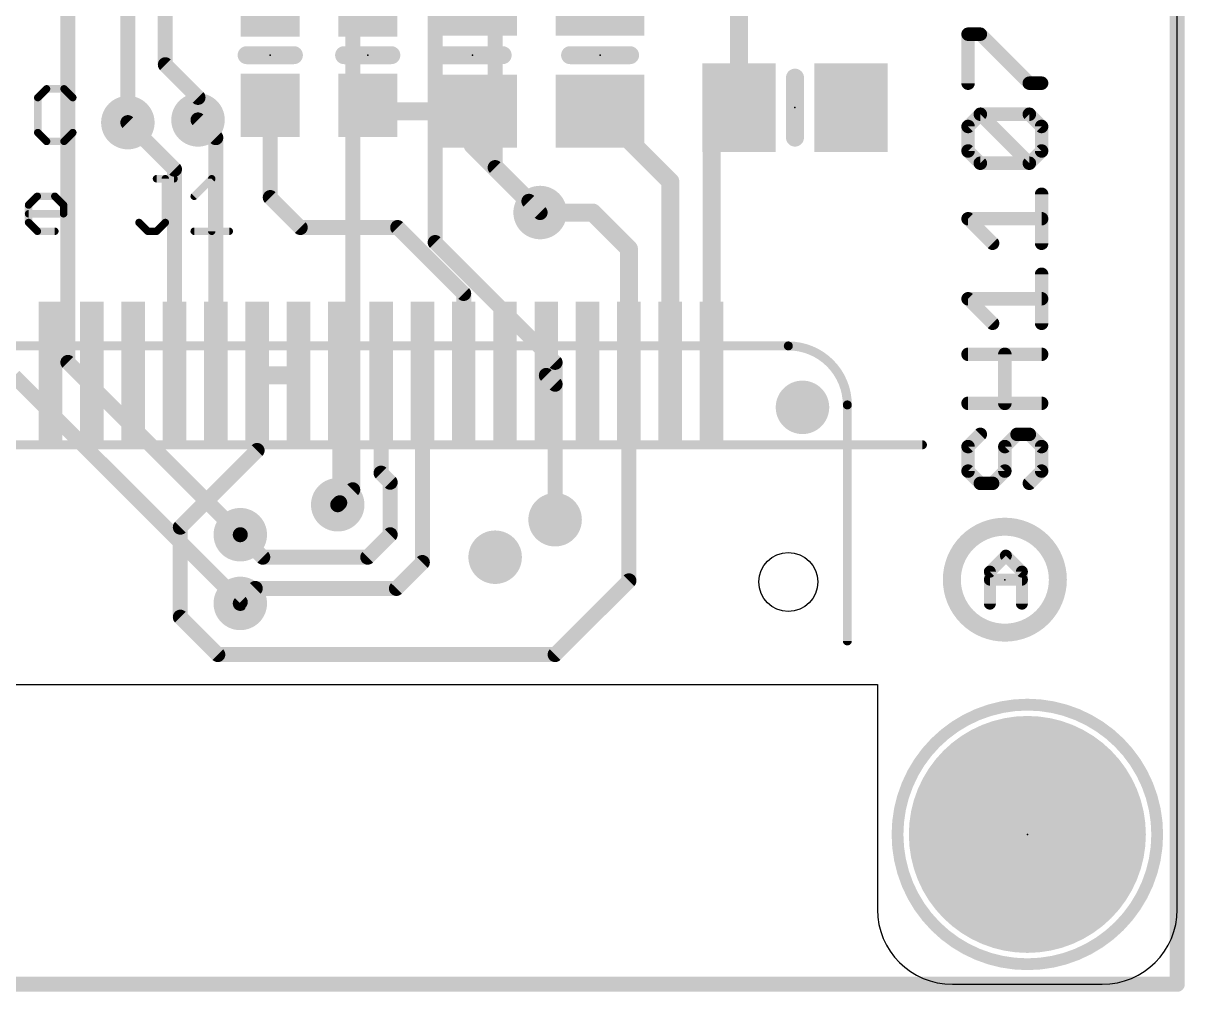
# Model space of a CAD drawing. Extents: x -0.1 to 30.6, y -5.2 to 35.7.
# Drawn here: x 10.93 to 30.61, y -5.21 to 11.21 of the extents above; entities that cross this region are included whole.
import ezdxf

# ---------------------------------------------------------------- set-up
doc = ezdxf.new("R2010")
doc.units = 0
for name, color, linetype in [('1', 12, 'CONTINUOUS'), ('16', 5, 'CONTINUOUS'), ('17', 110, 'CONTINUOUS'), ('18', 110, 'CONTINUOUS'), ('20', 53, 'CONTINUOUS'), ('21', 40, 'CONTINUOUS'), ('23', 40, 'CONTINUOUS')]:
    doc.layers.add(name, color=color, linetype=linetype)

# ---------------------------------------------------------------- blocks, each defined once
blk = doc.blocks.new('RECT')
blk.add_solid([(-0.5, -0.5), (0.5, -0.5), (-0.5, 0.5), (0.5, 0.5)])
blk = doc.blocks.new('ROUNDP')
at = {"const_width": 0.5}
blk.add_lwpolyline([(0, -0.25, 1), (0, 0.25, 1), (0, -0.25)], format="xyb", dxfattribs=at)
blk = doc.blocks.new('ROUNDV')
at = {"const_width": 0.5}
blk.add_lwpolyline([(0, -0.25, 1), (0, 0.25, 1), (0, -0.25)], format="xyb", dxfattribs=at)

msp = doc.modelspace()

# ---------------------------------------------------------------- linework, layer by layer
at = {"layer": '1'}
for points, const_width in [([(30.48, 35.56), (30.48, -5.08)], 0.254), ([(23.053, 12.165), (23.053, 9.779)], 0.3048), ([(15.113, 8.255), (15.113, 9.818)], 0.254), ([(16.764, 9.779), (16.764, 9.818)], 0.3048), ([(16.825, 9.718), (16.764, 9.779)], 0.3048), ([(18.542, 9.718), (16.825, 9.718)], 0.3048), ([(18.542, 9.144), (18.542, 9.718)], 0.3048), ([(21.89, 8.529), (20.701, 9.718)], 0.3048), ([(22.59, 9.316), (23.053, 9.779)], 0.3048), ([(13.49, 8.735), (12.7, 9.525)], 0.254), ([(14.19, 9.2699), (13.889, 9.5709)], 0.254), ([(22.59, 5.24), (22.59, 9.316)], 0.3048), ([(14.19, 5.24), (14.19, 9.2699)], 0.254), ([(18.542, 9.144), (19.4945, 8.1915)], 0.3048), ([(13.49, 5.24), (13.49, 8.735)], 0.254), ([(21.89, 5.24), (21.89, 8.529)], 0.3048), ([(15.621, 7.747), (15.113, 8.255)], 0.254), ([(19.4945, 8.1915), (19.685, 8.001)], 0.254), ([(20.574, 8.001), (19.685, 8.001)], 0.3048), ([(21.19, 7.385), (20.574, 8.001)], 0.3048), ([(17.272, 7.747), (15.621, 7.747)], 0.254), ([(18.39, 6.629), (17.272, 7.747)], 0.254), ([(21.19, 5.24), (21.19, 7.385)], 0.3048), ([(18.39, 5.24), (18.39, 6.629)], 0.254), ([(14.89, 5.24), (15.59, 5.24)], 0.3048), ([(14.89, 5.24), (14.89, 3.968)], 0.254), ([(16.29, 5.24), (16.29, 3.082)], 0.254), ([(16.99, 5.24), (16.99, 3.584)], 0.254), ([(17.69, 2.069), (17.69, 5.24)], 0.254), ([(19.79, 5.24), (19.939, 5.091)], 0.254), ([(21.19, 1.759), (21.19, 5.24)], 0.254), ([(19.939, 5.091), (19.939, 2.794)], 0.254), ([(14.89, 3.968), (13.589, 2.667)], 0.254), ([(16.99, 3.584), (17.145, 3.429)], 0.254), ([(17.145, 3.429), (17.145, 2.54)], 0.254), ([(16.29, 3.082), (16.256, 3.048)], 0.254), ([(13.589, 2.667), (13.589, 1.143)], 0.254), ([(14.986, 2.159), (14.605, 2.54)], 0.254), ([(17.145, 2.54), (16.764, 2.159)], 0.254), ([(16.764, 2.159), (14.986, 2.159)], 0.254), ([(17.2506, 1.6296), (17.69, 2.069)], 0.254), ([(19.939, 0.508), (21.19, 1.759)], 0.254), ([(14.605, 1.3756), (14.859, 1.6296)], 0.254), ([(17.2506, 1.6296), (14.859, 1.6296)], 0.254), ([(13.589, 1.143), (14.224, 0.508)], 0.254), ([(14.224, 0.508), (19.939, 0.508)], 0.254), ([(29.718, -5.08), (0, -5.08)], 0.254), ([(30.48, -5.08), (29.718, -5.08)], 0.254)]:
    msp.add_lwpolyline(points, dxfattribs=dict(at, const_width=const_width))
for points, const_width in [([(15.1765, 9.818, 1), (15.0495, 9.818)], 0.127), ([(16.8402, 9.818, 1), (16.6878, 9.818)], 0.1524), ([(16.8179, 9.8329, 1), (16.7101, 9.7251)], 0.1524), ([(16.6878, 9.779, 1), (16.8402, 9.779)], 0.1524), ([(16.825, 9.7942, 1), (16.825, 9.6418)], 0.1524), ([(16.7711, 9.6641, 1), (16.8789, 9.7719)], 0.1524), ([(18.6182, 9.718, 1), (18.4658, 9.718)], 0.1524), ([(18.542, 9.6418, 1), (18.542, 9.7942)], 0.1524), ([(20.7549, 9.7719, 1), (20.6471, 9.6641)], 0.1524), ([(22.9768, 9.779, 1), (23.1292, 9.779)], 0.1524), ([(23.1069, 9.7251, 1), (22.9991, 9.8329)], 0.1524), ([(12.7449, 9.5699, 1), (12.6551, 9.4801)], 0.127), ([(13.9339, 9.6159, 1), (13.844, 9.526)], 0.127), ([(22.6662, 9.316, 1), (22.5138, 9.316)], 0.1524), ([(14.2535, 9.2699, 1), (14.1265, 9.2699)], 0.127), ([(14.1451, 9.225, 1), (14.2349, 9.3148)], 0.127), ([(18.5959, 9.1979, 1), (18.4881, 9.0901)], 0.1524), ([(22.5361, 9.3699, 1), (22.6439, 9.2621)], 0.1524), ([(18.4658, 9.144, 1), (18.6182, 9.144)], 0.1524), ([(13.5535, 8.735, 1), (13.4265, 8.735)], 0.127), ([(13.4451, 8.6901, 1), (13.5349, 8.7799)], 0.127), ([(21.9662, 8.529, 1), (21.8138, 8.529)], 0.1524), ([(21.8361, 8.4751, 1), (21.9439, 8.5829)], 0.1524), ([(15.1579, 8.2999, 1), (15.0681, 8.2101)], 0.127), ([(15.0495, 8.255, 1), (15.1765, 8.255)], 0.127), ([(19.4406, 8.1376, 1), (19.5484, 8.2454)], 0.1524), ([(19.5394, 8.2364, 1), (19.4496, 8.1466)], 0.127), ([(19.685, 8.0772, 1), (19.685, 7.9248)], 0.1524), ([(19.6401, 7.9561, 1), (19.7299, 8.0459)], 0.127), ([(20.6279, 8.0549, 1), (20.5201, 7.9471)], 0.1524), ([(20.574, 7.9248, 1), (20.574, 8.0772)], 0.1524), ([(15.621, 7.8105, 1), (15.621, 7.6835)], 0.127), ([(17.3169, 7.7919, 1), (17.2271, 7.7021)], 0.127), ([(17.272, 7.6835, 1), (17.272, 7.8105)], 0.127), ([(15.5761, 7.7021, 1), (15.6659, 7.7919)], 0.127), ([(21.2662, 7.385, 1), (21.1138, 7.385)], 0.1524), ([(21.1361, 7.3311, 1), (21.2439, 7.4389)], 0.1524), ([(18.4535, 6.629, 1), (18.3265, 6.629)], 0.127), ([(18.3451, 6.5841, 1), (18.4349, 6.6739)], 0.127), ([(14.89, 5.3162, 1), (14.89, 5.1638)], 0.1524), ([(14.9535, 5.24, 1), (14.8265, 5.24)], 0.127), ([(15.59, 5.1638, 1), (15.59, 5.3162)], 0.1524), ([(16.3535, 5.24, 1), (16.2265, 5.24)], 0.127), ([(17.0535, 5.24, 1), (16.9265, 5.24)], 0.127), ([(17.7535, 5.24, 1), (17.6265, 5.24)], 0.127), ([(19.8349, 5.2849, 1), (19.7451, 5.1951)], 0.127), ([(21.1138, 5.24, 1), (21.2662, 5.24)], 0.1524), ([(21.2535, 5.24, 1), (21.1265, 5.24)], 0.127), ([(21.8138, 5.24, 1), (21.9662, 5.24)], 0.1524), ([(22.5138, 5.24, 1), (22.6662, 5.24)], 0.1524), ([(13.4265, 5.24, 1), (13.5535, 5.24)], 0.127), ([(14.1265, 5.24, 1), (14.2535, 5.24)], 0.127), ([(18.3265, 5.24, 1), (18.4535, 5.24)], 0.127), ([(20.0025, 5.091, 1), (19.8755, 5.091)], 0.127), ([(19.8941, 5.0461, 1), (19.9839, 5.1359)], 0.127), ([(14.8265, 3.968, 1), (14.9535, 3.968)], 0.127), ([(14.9349, 3.9231, 1), (14.8451, 4.0129)], 0.127), ([(17.0349, 3.6289, 1), (16.9451, 3.5391)], 0.127), ([(16.9265, 3.584, 1), (17.0535, 3.584)], 0.127), ([(17.2085, 3.429, 1), (17.0815, 3.429)], 0.127), ([(17.1001, 3.3841, 1), (17.1899, 3.4739)], 0.127), ([(16.2111, 3.0929, 1), (16.3009, 3.0031)], 0.127), ([(16.3349, 3.0371, 1), (16.2451, 3.1269)], 0.127), ([(16.2265, 3.082, 1), (16.3535, 3.082)], 0.127), ([(13.6525, 2.667, 1), (13.5255, 2.667)], 0.127), ([(13.5441, 2.7119, 1), (13.6339, 2.6221)], 0.127), ([(19.8755, 2.794, 1), (20.0025, 2.794)], 0.127), ([(14.6499, 2.5849, 1), (14.5601, 2.4951)], 0.127), ([(17.0815, 2.54, 1), (17.2085, 2.54)], 0.127), ([(17.1899, 2.4951, 1), (17.1001, 2.5849)], 0.127), ([(14.986, 2.2225, 1), (14.986, 2.0955)], 0.127), ([(14.9411, 2.1141, 1), (15.0309, 2.2039)], 0.127), ([(16.7191, 2.2039, 1), (16.8089, 2.1141)], 0.127), ([(16.764, 2.0955, 1), (16.764, 2.2225)], 0.127), ([(17.7349, 2.0241, 1), (17.6451, 2.1139)], 0.127), ([(17.6265, 2.069, 1), (17.7535, 2.069)], 0.127), ([(21.1265, 1.759, 1), (21.2535, 1.759)], 0.127), ([(21.2349, 1.7141, 1), (21.1451, 1.8039)], 0.127), ([(14.859, 1.6931, 1), (14.859, 1.5661)], 0.127), ([(14.9039, 1.5847, 1), (14.8141, 1.6745)], 0.127), ([(17.2057, 1.6745, 1), (17.2955, 1.5847)], 0.127), ([(17.2506, 1.5661, 1), (17.2506, 1.6931)], 0.127), ([(14.5601, 1.4205, 1), (14.6499, 1.3307)], 0.127), ([(13.6339, 1.1879, 1), (13.5441, 1.0981)], 0.127), ([(13.5255, 1.143, 1), (13.6525, 1.143)], 0.127), ([(14.224, 0.5715, 1), (14.224, 0.4445)], 0.127), ([(14.1791, 0.4631, 1), (14.2689, 0.5529)], 0.127), ([(19.8941, 0.5529, 1), (19.9839, 0.4631)], 0.127), ([(19.939, 0.4445, 1), (19.939, 0.5715)], 0.127), ([(29.718, -5.0165, 1), (29.718, -5.1435)], 0.127), ([(29.718, -5.1435, 1), (29.718, -5.0165)], 0.127), ([(30.4165, -5.08, 1), (30.5435, -5.08)], 0.127), ([(30.48, -5.1435, 1), (30.48, -5.0165)], 0.127)]:
    msp.add_lwpolyline(points, format="xyb", dxfattribs=dict(at, const_width=const_width))
at = {"layer": '16', "const_width": 0.254}
for points in [[(30.48, 35.56), (30.48, -5.08)], [(12.7, 20.5526), (12.7, 9.525)], [(16.51, 20.193), (16.51, 3.302)], [(13.335, 19.558), (13.335, 10.5059)], [(17.907, 18.923), (17.907, 7.493)], [(18.923, 8.763), (18.923, 18.288)], [(11.684, 15.875), (11.684, 5.461)], [(13.889, 9.952), (13.335, 10.5059)], [(13.889, 9.5709), (13.889, 9.952)], [(19.685, 8.001), (18.923, 8.763)], [(19.939, 5.461), (17.907, 7.493)], [(14.605, 2.54), (11.684, 5.461)], [(19.939, 2.794), (19.939, 5.461)], [(14.605, 1.397), (10.7736, 5.2284)], [(16.256, 3.048), (16.51, 3.302)], [(14.605, 1.3756), (14.605, 1.397)], [(30.48, -5.08), (0, -5.08)]]:
    msp.add_lwpolyline(points, dxfattribs=at)
at = {"layer": '16', "const_width": 0.127}
for points in [[(13.3799, 10.5508, 1), (13.2901, 10.461)], [(13.2715, 10.5059, 1), (13.3985, 10.5059)], [(13.9525, 9.952, 1), (13.8255, 9.952)], [(13.844, 9.907, 1), (13.9339, 9.9969)], [(12.6365, 9.525, 1), (12.7635, 9.525)], [(13.8255, 9.5709, 1), (13.9525, 9.5709)], [(18.9679, 8.8079, 1), (18.8781, 8.7181)], [(18.8595, 8.763, 1), (18.9865, 8.763)], [(19.6401, 7.9561, 1), (19.7299, 8.0459)], [(17.9519, 7.5379, 1), (17.8621, 7.4481)], [(17.8435, 7.493, 1), (17.9705, 7.493)], [(11.7289, 5.5059, 1), (11.6391, 5.4161)], [(11.6205, 5.461, 1), (11.7475, 5.461)], [(20.0025, 5.461, 1), (19.8755, 5.461)], [(19.8941, 5.4161, 1), (19.9839, 5.5059)], [(16.4465, 3.302, 1), (16.5735, 3.302)], [(16.5549, 3.2571, 1), (16.4651, 3.3469)], [(16.2111, 3.0929, 1), (16.3009, 3.0031)], [(19.8755, 2.794, 1), (20.0025, 2.794)], [(14.5601, 2.4951, 1), (14.6499, 2.5849)], [(14.6685, 1.397, 1), (14.5415, 1.397)], [(14.5415, 1.3756, 1), (14.6685, 1.3756)], [(14.5601, 1.3521, 1), (14.6499, 1.4419)], [(30.4165, -5.08, 1), (30.5435, -5.08)], [(30.48, -5.1435, 1), (30.48, -5.0165)]]:
    msp.add_lwpolyline(points, format="xyb", dxfattribs=at)
at = {"layer": '20'}
for p, q in [((30.48, -3.81), (30.48, 33.02)), ((5.08, 0), (25.4, 0)), ((25.4, 0), (25.4, -3.81)), ((26.67, -5.08), (29.21, -5.08))]:
    msp.add_line(p, q, dxfattribs=at)
msp.add_circle((23.89, 1.74), 0.5, dxfattribs=at)
for centre, start, end in [((26.67, -3.81), 180, 270), ((29.21, -3.81), 270, 0)]:
    msp.add_arc(centre, 1.27, start, end, dxfattribs=at)
at = {"layer": '21'}
for points, const_width in [([(26.9356, 10.1933), (26.9356, 11.0237)], 0.2286), ([(26.9356, 11.0237), (27.1432, 11.0237)], 0.2286), ([(27.1432, 11.0237), (27.9737, 10.1933)], 0.2286), ([(15.513, 10.668), (14.713, 10.668)], 0.3048), ([(17.164, 10.668), (16.364, 10.668)], 0.3048), ([(19.05, 10.668), (18.034, 10.668)], 0.3048), ([(21.209, 10.668), (20.193, 10.668)], 0.3048), ([(24.003, 9.271), (24.003, 10.287)], 0.3048), ([(27.9737, 10.1933), (28.1813, 10.1933)], 0.2286), ([(11.3223, 10.0973), (11.174, 9.949)], 0.127), ([(11.6189, 10.0973), (11.3223, 10.0973)], 0.127), ([(11.7672, 9.949), (11.6189, 10.0973)], 0.127), ([(11.174, 9.949), (11.174, 9.3558)], 0.127), ([(26.9356, 9.4596), (27.1432, 9.6672)], 0.2286), ([(27.1432, 9.6672), (27.9737, 9.6672)], 0.2286), ([(27.9737, 8.8368), (27.1432, 9.6672)], 0.2286), ([(27.9737, 9.6672), (28.1813, 9.4596)], 0.2286), ([(26.9356, 9.0444), (26.9356, 9.4596)], 0.2286), ([(28.1813, 9.4596), (28.1813, 9.0444)], 0.2286), ([(11.174, 9.3558), (11.3223, 9.2075)], 0.127), ([(11.3223, 9.2075), (11.6189, 9.2075)], 0.127), ([(11.6189, 9.2075), (11.7672, 9.3558)], 0.127), ([(27.1432, 8.8368), (26.9356, 9.0444)], 0.2286), ([(28.1813, 9.0444), (27.9737, 8.8368)], 0.2286), ([(27.9737, 8.8368), (27.1432, 8.8368)], 0.2286), ([(13.1857, 8.5733), (13.4823, 8.5733)], 0.127), ([(13.334, 7.8318), (13.334, 8.5733)], 0.127), ([(13.8247, 8.2767), (14.1213, 8.5733)], 0.127), ([(14.1213, 8.5733), (14.1213, 7.6835)], 0.127), ([(11.0181, 8.1284), (11.1664, 8.2767)], 0.127), ([(11.1664, 8.2767), (11.463, 8.2767)], 0.127), ([(11.463, 8.2767), (11.6113, 8.1284)], 0.127), ([(28.1813, 7.4803), (28.1813, 8.3107)], 0.2286), ([(11.0181, 7.8318), (11.0181, 8.1284)], 0.127), ([(11.6113, 8.1284), (11.6113, 7.9801)], 0.127), ([(11.6113, 7.9801), (11.0181, 7.9801)], 0.127), ([(11.1664, 7.6835), (11.0181, 7.8318)], 0.127), ([(12.8892, 7.8318), (13.0374, 7.6835)], 0.127), ([(13.1857, 7.6835), (13.334, 7.8318)], 0.127), ([(27.3509, 7.4803), (26.9356, 7.8955)], 0.2286), ([(26.9356, 7.8955), (28.1813, 7.8955)], 0.2286), ([(11.463, 7.6835), (11.1664, 7.6835)], 0.127), ([(13.0374, 7.6835), (13.1857, 7.6835)], 0.127), ([(13.8247, 7.6835), (14.4179, 7.6835)], 0.127), ([(28.1813, 6.1238), (28.1813, 6.9542)], 0.2286), ([(27.3509, 6.1238), (26.9356, 6.539)], 0.2286), ([(26.9356, 6.539), (28.1813, 6.539)], 0.2286), ([(23.89, 5.74), (6.59, 5.74)], 0.1524), ([(26.9356, 5.5977), (28.1813, 5.5977)], 0.2286), ([(27.5585, 4.7673), (27.5585, 5.5977)], 0.2286), ([(24.89, 4.74), (24.89, 0.74)], 0.1524), ([(28.1813, 4.7673), (26.9356, 4.7673)], 0.2286), ([(27.1432, 4.2412), (26.9356, 4.0336)], 0.2286), ([(27.5585, 4.0336), (27.7661, 4.2412)], 0.2286), ([(27.7661, 4.2412), (27.9737, 4.2412)], 0.2286), ([(27.9737, 4.2412), (28.1813, 4.0336)], 0.2286), ([(4.699, 4.064), (26.162, 4.064)], 0.1524), ([(26.9356, 4.0336), (26.9356, 3.6184)], 0.2286), ([(27.5585, 3.6184), (27.5585, 4.0336)], 0.2286), ([(28.1813, 4.0336), (28.1813, 3.6184)], 0.2286), ([(26.9356, 3.6184), (27.1432, 3.4108)], 0.2286), ([(27.3509, 3.4108), (27.5585, 3.6184)], 0.2286), ([(28.1813, 3.6184), (27.9737, 3.4108)], 0.2286), ([(27.1432, 3.4108), (27.3509, 3.4108)], 0.2286), ([(27.305, 1.9139), (27.5762, 2.1851)], 0.2032), ([(27.5762, 2.1851), (27.8473, 1.9139)], 0.2032), ([(27.305, 1.3716), (27.305, 1.9139)], 0.2032), ([(27.8473, 1.9139), (27.8473, 1.3716)], 0.2032), ([(27.305, 1.7783), (27.8473, 1.7783)], 0.2032)]:
    msp.add_lwpolyline(points, dxfattribs=dict(at, const_width=const_width))
for points, const_width in [([(26.9928, 11.0237, 1), (26.8785, 11.0237)], 0.1143), ([(26.9356, 11.0809, 1), (26.9356, 10.9666)], 0.1143), ([(27.1837, 11.0642, 1), (27.1028, 10.9833)], 0.1143), ([(27.1432, 10.9666, 1), (27.1432, 11.0809)], 0.1143), ([(14.713, 10.7442, 1), (14.713, 10.5918)], 0.1524), ([(15.513, 10.5918, 1), (15.513, 10.7442)], 0.1524), ([(16.364, 10.7442, 1), (16.364, 10.5918)], 0.1524), ([(17.164, 10.5918, 1), (17.164, 10.7442)], 0.1524), ([(18.034, 10.7442, 1), (18.034, 10.5918)], 0.1524), ([(19.05, 10.5918, 1), (19.05, 10.7442)], 0.1524), ([(20.193, 10.7442, 1), (20.193, 10.5918)], 0.1524), ([(21.209, 10.5918, 1), (21.209, 10.7442)], 0.1524), ([(24.0792, 10.287, 1), (23.9268, 10.287)], 0.1524), ([(26.8785, 10.1933, 1), (26.9928, 10.1933)], 0.1143), ([(27.9737, 10.2505, 1), (27.9737, 10.1362)], 0.1143), ([(27.9333, 10.1529, 1), (28.0141, 10.2337)], 0.1143), ([(28.1813, 10.1362, 1), (28.1813, 10.2505)], 0.1143), ([(11.3223, 10.129, 1), (11.3223, 10.0655)], 0.0635), ([(11.3448, 10.0748, 1), (11.2999, 10.1197)], 0.0635), ([(11.6414, 10.1197, 1), (11.5965, 10.0748)], 0.0635), ([(11.6189, 10.0655, 1), (11.6189, 10.129)], 0.0635), ([(11.2058, 9.949, 1), (11.1423, 9.949)], 0.0635), ([(11.1516, 9.9714, 1), (11.1965, 9.9265)], 0.0635), ([(11.7448, 9.9265, 1), (11.7897, 9.9714)], 0.0635), ([(27.1837, 9.7077, 1), (27.1028, 9.6268)], 0.1143), ([(27.1432, 9.7244, 1), (27.1432, 9.6101)], 0.1143), ([(27.1837, 9.6268, 1), (27.1028, 9.7077)], 0.1143), ([(28.0141, 9.7077, 1), (27.9333, 9.6268)], 0.1143), ([(27.9737, 9.6101, 1), (27.9737, 9.7244)], 0.1143), ([(26.9928, 9.4596, 1), (26.8785, 9.4596)], 0.1143), ([(26.8952, 9.5, 1), (26.976, 9.4192)], 0.1143), ([(28.2385, 9.4596, 1), (28.1242, 9.4596)], 0.1143), ([(28.1409, 9.4192, 1), (28.2217, 9.5)], 0.1143), ([(11.1965, 9.3782, 1), (11.1516, 9.3333)], 0.0635), ([(11.1423, 9.3558, 1), (11.2058, 9.3558)], 0.0635), ([(11.3223, 9.2393, 1), (11.3223, 9.1757)], 0.0635), ([(11.2999, 9.185, 1), (11.3448, 9.23)], 0.0635), ([(11.5965, 9.23, 1), (11.6414, 9.185)], 0.0635), ([(11.6189, 9.1757, 1), (11.6189, 9.2393)], 0.0635), ([(11.7897, 9.3333, 1), (11.7448, 9.3782)], 0.0635), ([(23.9268, 9.271, 1), (24.0792, 9.271)], 0.1524), ([(26.976, 9.0848, 1), (26.8952, 9.004)], 0.1143), ([(26.8785, 9.0444, 1), (26.9928, 9.0444)], 0.1143), ([(28.1242, 9.0444, 1), (28.2385, 9.0444)], 0.1143), ([(28.2217, 9.004, 1), (28.1409, 9.0848)], 0.1143), ([(27.1432, 8.894, 1), (27.1432, 8.7797)], 0.1143), ([(27.1028, 8.7964, 1), (27.1837, 8.8772)], 0.1143), ([(27.9333, 8.8772, 1), (28.0141, 8.7964)], 0.1143), ([(27.9333, 8.7964, 1), (28.0141, 8.8772)], 0.1143), ([(27.9737, 8.7797, 1), (27.9737, 8.894)], 0.1143), ([(13.1857, 8.605, 1), (13.1857, 8.5415)], 0.0635), ([(13.3658, 8.5733, 1), (13.3023, 8.5733)], 0.0635), ([(13.4823, 8.5415, 1), (13.4823, 8.605)], 0.0635), ([(14.153, 8.5733, 1), (14.0895, 8.5733)], 0.0635), ([(14.1437, 8.5508, 1), (14.0988, 8.5957)], 0.0635), ([(11.1664, 8.3084, 1), (11.1664, 8.2449)], 0.0635), ([(11.1889, 8.2542, 1), (11.144, 8.2991)], 0.0635), ([(11.4855, 8.2991, 1), (11.4405, 8.2542)], 0.0635), ([(11.463, 8.2449, 1), (11.463, 8.3084)], 0.0635), ([(13.8022, 8.2991, 1), (13.8471, 8.2542)], 0.0635), ([(28.2385, 8.3107, 1), (28.1242, 8.3107)], 0.1143), ([(11.0499, 8.1284, 1), (10.9864, 8.1284)], 0.0635), ([(10.9957, 8.1508, 1), (11.0406, 8.1059)], 0.0635), ([(11.643, 8.1284, 1), (11.5795, 8.1284)], 0.0635), ([(11.5888, 8.1059, 1), (11.6337, 8.1508)], 0.0635), ([(11.0181, 8.0118, 1), (11.0181, 7.9483)], 0.0635), ([(11.0406, 7.8542, 1), (10.9957, 7.8093)], 0.0635), ([(11.5795, 7.9801, 1), (11.643, 7.9801)], 0.0635), ([(11.6113, 7.9483, 1), (11.6113, 8.0118)], 0.0635), ([(12.9116, 7.8542, 1), (12.8667, 7.8093)], 0.0635), ([(13.3565, 7.8093, 1), (13.3116, 7.8542)], 0.0635), ([(26.9356, 7.9527, 1), (26.9356, 7.8384)], 0.1143), ([(26.976, 7.9359, 1), (26.8952, 7.8551)], 0.1143), ([(28.1813, 7.8384, 1), (28.1813, 7.9527)], 0.1143), ([(10.9864, 7.8318, 1), (11.0499, 7.8318)], 0.0635), ([(11.1664, 7.7153, 1), (11.1664, 7.6518)], 0.0635), ([(11.144, 7.661, 1), (11.1889, 7.706)], 0.0635), ([(11.463, 7.6518, 1), (11.463, 7.7153)], 0.0635), ([(13.0374, 7.7153, 1), (13.0374, 7.6518)], 0.0635), ([(13.015, 7.661, 1), (13.0599, 7.706)], 0.0635), ([(13.1633, 7.706, 1), (13.2082, 7.661)], 0.0635), ([(13.1857, 7.6518, 1), (13.1857, 7.7153)], 0.0635), ([(13.3023, 7.8318, 1), (13.3658, 7.8318)], 0.0635), ([(13.8247, 7.7153, 1), (13.8247, 7.6518)], 0.0635), ([(14.0895, 7.6835, 1), (14.153, 7.6835)], 0.0635), ([(14.4179, 7.6518, 1), (14.4179, 7.7153)], 0.0635), ([(27.3104, 7.4399, 1), (27.3913, 7.5207)], 0.1143), ([(28.1242, 7.4803, 1), (28.2385, 7.4803)], 0.1143), ([(28.2385, 6.9542, 1), (28.1242, 6.9542)], 0.1143), ([(26.976, 6.5794, 1), (26.8952, 6.4986)], 0.1143), ([(26.9356, 6.5962, 1), (26.9356, 6.4819)], 0.1143), ([(28.1813, 6.4819, 1), (28.1813, 6.5962)], 0.1143), ([(27.3104, 6.0834, 1), (27.3913, 6.1642)], 0.1143), ([(28.1242, 6.1238, 1), (28.2385, 6.1238)], 0.1143), ([(24.89, 4.74, 0.4142), (23.89, 5.74)], 0.1524), ([(23.89, 5.7781, 1), (23.89, 5.7019)], 0.0762), ([(23.89, 5.7019, 1), (23.89, 5.7781)], 0.0762), ([(26.9356, 5.6549, 1), (26.9356, 5.5406)], 0.1143), ([(27.6156, 5.5977, 1), (27.5013, 5.5977)], 0.1143), ([(28.1813, 5.5406, 1), (28.1813, 5.6549)], 0.1143), ([(24.9281, 4.74, 1), (24.8519, 4.74)], 0.0762), ([(24.8519, 4.74, 1), (24.9281, 4.74)], 0.0762), ([(26.9356, 4.8244, 1), (26.9356, 4.7101)], 0.1143), ([(27.5013, 4.7673, 1), (27.6156, 4.7673)], 0.1143), ([(28.1813, 4.7101, 1), (28.1813, 4.8244)], 0.1143), ([(27.1837, 4.2008, 1), (27.1028, 4.2816)], 0.1143), ([(27.7661, 4.2984, 1), (27.7661, 4.1841)], 0.1143), ([(27.8065, 4.2008, 1), (27.7257, 4.2816)], 0.1143), ([(28.0141, 4.2816, 1), (27.9333, 4.2008)], 0.1143), ([(27.9737, 4.1841, 1), (27.9737, 4.2984)], 0.1143), ([(26.162, 4.0259, 1), (26.162, 4.1021)], 0.0762), ([(26.9928, 4.0336, 1), (26.8785, 4.0336)], 0.1143), ([(27.6156, 4.0336, 1), (27.5013, 4.0336)], 0.1143), ([(28.2385, 4.0336, 1), (28.1242, 4.0336)], 0.1143), ([(26.8952, 4.074, 1), (26.976, 3.9932)], 0.1143), ([(27.5181, 4.074, 1), (27.5989, 3.9932)], 0.1143), ([(28.1409, 3.9932, 1), (28.2217, 4.074)], 0.1143), ([(26.976, 3.6588, 1), (26.8952, 3.578)], 0.1143), ([(26.8785, 3.6184, 1), (26.9928, 3.6184)], 0.1143), ([(27.5013, 3.6184, 1), (27.6156, 3.6184)], 0.1143), ([(27.5989, 3.578, 1), (27.5181, 3.6588)], 0.1143), ([(28.1242, 3.6184, 1), (28.2385, 3.6184)], 0.1143), ([(28.2217, 3.578, 1), (28.1409, 3.6588)], 0.1143), ([(27.1432, 3.4679, 1), (27.1432, 3.3536)], 0.1143), ([(27.1028, 3.3704, 1), (27.1837, 3.4512)], 0.1143), ([(27.3104, 3.4512, 1), (27.3913, 3.3704)], 0.1143), ([(27.3509, 3.3536, 1), (27.3509, 3.4679)], 0.1143), ([(27.9333, 3.4512, 1), (28.0141, 3.3704)], 0.1143), ([(27.559, 0.88, 1), (27.559, 2.676, 1), (27.559, 0.88)], 0.3048), ([(27.6121, 2.221, 1), (27.5402, 2.1492)], 0.1016), ([(27.6121, 2.1492, 1), (27.5402, 2.221)], 0.1016), ([(27.3558, 1.9139, 1), (27.2542, 1.9139)], 0.1016), ([(27.2691, 1.9498, 1), (27.3409, 1.878)], 0.1016), ([(27.8981, 1.9139, 1), (27.7965, 1.9139)], 0.1016), ([(27.8114, 1.878, 1), (27.8832, 1.9498)], 0.1016), ([(27.305, 1.8291, 1), (27.305, 1.7275)], 0.1016), ([(27.8473, 1.7275, 1), (27.8473, 1.8291)], 0.1016), ([(27.2542, 1.3716, 1), (27.3558, 1.3716)], 0.1016), ([(27.7965, 1.3716, 1), (27.8981, 1.3716)], 0.1016), ([(24.8519, 0.74, 1), (24.9281, 0.74)], 0.0762), ([(27.94, -4.74, 1), (27.94, -0.34, 1), (27.94, -4.74)], 0.2)]:
    msp.add_lwpolyline(points, format="xyb", dxfattribs=dict(at, const_width=const_width))
at = {"layer": '23'}
for p in [(15.113, 10.668), (16.764, 10.668), (18.542, 10.668), (20.701, 10.668), (24.003, 9.779), (27.559, 1.778), (27.94, -2.54)]:
    msp.add_point(p, dxfattribs=at)

# ---------------------------------------------------------------- block references
at = {"layer": '1'}
for p, xscale, yscale, rotation in [((18.542, 11.618), 1.24, 1.5, 270), ((20.701, 11.618), 1.24, 1.5, 270), ((23.053, 9.779), 1.24, 1.5, 180), ((24.953, 9.779), 1.24, 1.5, 180), ((18.542, 9.718), 1.24, 1.5, 270), ((20.701, 9.718), 1.24, 1.5, 270), ((11.39, 5.24), 0.4, 2.5, 180), ((12.09, 5.24), 0.4, 2.5, 180), ((12.79, 5.24), 0.4, 2.5, 180), ((13.49, 5.24), 0.4, 2.5, 180), ((14.19, 5.24), 0.4, 2.5, 180), ((14.89, 5.24), 0.4, 2.5, 180), ((15.59, 5.24), 0.4, 2.5, 180), ((16.29, 5.24), 0.4, 2.5, 180), ((16.99, 5.24), 0.4, 2.5, 180), ((17.69, 5.24), 0.4, 2.5, 180), ((18.39, 5.24), 0.4, 2.5, 180), ((19.09, 5.24), 0.4, 2.5, 180), ((19.79, 5.24), 0.4, 2.5, 180), ((20.49, 5.24), 0.4, 2.5, 180), ((21.19, 5.24), 0.4, 2.5, 180), ((21.89, 5.24), 0.4, 2.5, 180), ((22.59, 5.24), 0.4, 2.5, 180)]:
    msp.add_blockref('RECT', p, dxfattribs=dict(at, xscale=xscale, yscale=yscale, rotation=rotation))
at = {"layer": '1', "xscale": 1.075, "rotation": 270}
for p in [(15.113, 11.518), (16.764, 11.518), (15.113, 9.818), (16.764, 9.818)]:
    msp.add_blockref('RECT', p, dxfattribs=at)
at = {"layer": '17', "xscale": 4.016, "yscale": 4.016}
msp.add_blockref('ROUNDP', (27.94, -2.54), dxfattribs=at)
msp.add_blockref('ROUNDP', (27.94, -2.54), dxfattribs=at)
at = {"layer": '18', "xscale": 0.9064, "yscale": 0.9064}
for p in [(12.7, 9.525), (12.7, 9.525), (13.889, 9.5709), (13.889, 9.5709), (19.685, 8.001), (19.685, 8.001), (24.13, 4.699), (24.13, 4.699), (16.256, 3.048), (16.256, 3.048), (19.939, 2.794), (19.939, 2.794), (14.605, 2.54), (14.605, 2.54), (18.923, 2.159), (18.923, 2.159), (14.605, 1.3756), (14.605, 1.3756)]:
    msp.add_blockref('ROUNDV', p, dxfattribs=at)

doc.saveas('drawing.dxf')
